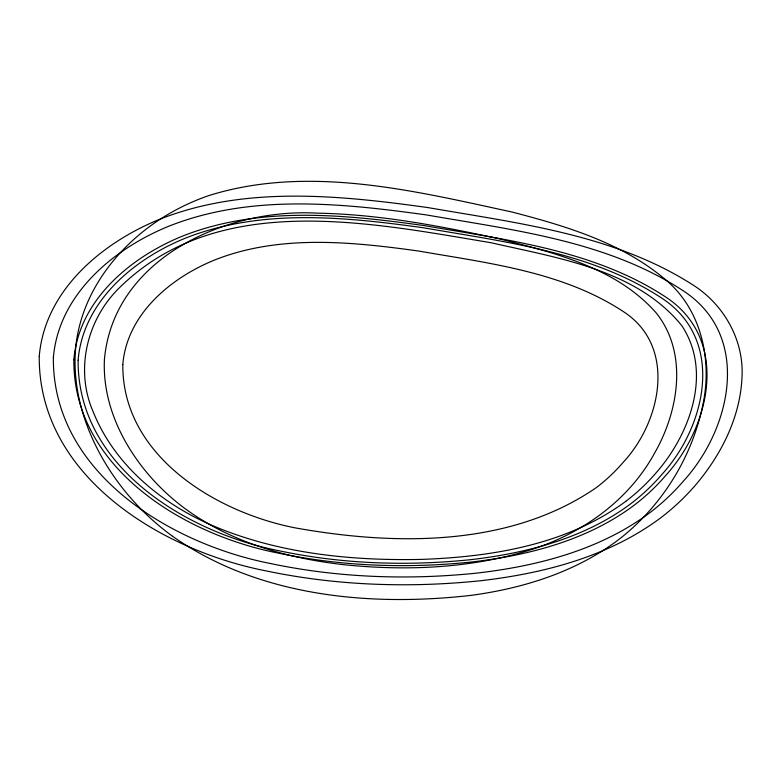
<?xml version="1.0" encoding="UTF-8"?>
<svg xmlns="http://www.w3.org/2000/svg" width="781" height="781" viewBox="0 0 781 781"><rect width="100%" height="100%" fill="white"/><g stroke="black" fill="none" stroke-linecap="round" stroke-linejoin="round"><path stroke-width="1.17" d="M625.757 501.363C566.947 544.718 491.825 557.019 420.432 559.43C350.689 560.797 279.334 553.544 214.482 526.414C162.243 504.38 114.485 465.183 93.076 411.528C74.664 369.286 87.199 318.619 120.059 287.154C218.573 190.73 369.794 222.614 491.249 242.764C557.566 258.023 636.691 269.601 681.94 325.872C712.594 372.605 690.14 433.748 656.489 472.378A198.55 198.55 0 0 1 625.757 501.363M172.494 536.225C258.394 596.635 369.501 606.935 471.246 595.347C524.578 588.122 578.008 571.272 620.924 537.845C662.073 505.151 691.546 457.93 702.48 406.501C712.819 361.105 701.758 308.944 664.348 278.71C621.149 242.5 565.737 225.992 512.141 212.061C413.696 190.701 308.593 164.635 209.298 195.426A222.644 222.644 0 0 0 171.888 212.149C123.886 239.084 84.377 285.905 76.392 341.522C69.45 394.014 90.235 446.644 122.139 487.617A252.878 252.878 0 0 0 150.626 518.379A251.004 251.004 0 0 0 172.494 536.225M104.429 359.406C102.174 405.271 124.433 449.055 155.077 481.936A222.78 222.78 0 0 0 182.549 506.742C229.126 541.965 287.105 558.376 344.441 564.761C403.787 570.765 464.675 568.714 522.294 552.284C576.583 537.24 627.016 503.462 654.468 453.341C678.494 411.509 688.452 353.539 656.343 313.093C617.166 268.352 556.238 253.308 500.865 239.191C440.377 225.982 379.049 214.219 316.949 213.145C226.187 208.019 113.528 258.277 104.429 359.406M39.245 356.448C38.328 476.019 160.925 550.312 265.569 570.784C336.035 585.662 408.902 588.122 480.452 580.761C543.976 573.391 608.711 556.648 660.697 517.832A228.042 228.042 0 0 0 695.988 484.532C721.214 454.698 739.949 417.737 741.95 378.199C744.371 341.932 725.393 306.826 695.568 286.666C616.326 234.671 519.17 223.483 427.822 207.561C339.452 195.299 245.459 185.556 160.359 219.012C102.418 242.325 44.654 290.19 39.245 356.448M53.362 357.815C52.483 472.583 170.151 543.888 270.587 563.54C338.222 577.813 408.16 580.185 476.84 573.108C537.806 566.049 599.945 549.97 649.831 512.717A218.875 218.875 0 0 0 683.717 480.754C731.221 428.447 752.123 335.879 683.307 290.844C607.257 240.939 513.996 230.2 426.328 214.912C341.512 203.138 251.287 193.786 169.604 225.904C113.997 248.28 58.555 294.222 53.362 357.815M73.844 359.797C73.023 467.594 183.545 534.565 277.88 553.026C341.395 566.43 407.096 568.656 471.587 562.017C528.854 555.379 587.224 540.286 634.084 505.287A205.579 205.579 0 0 0 665.9 475.278C710.525 426.143 730.147 339.198 665.519 296.897C594.087 250.018 506.498 239.933 424.151 225.582C344.489 214.521 259.751 205.735 183.027 235.901C130.798 256.92 78.725 300.07 73.844 359.797M78.12 360.217C77.309 466.55 186.337 532.622 279.393 550.83C342.058 564.058 406.872 566.245 470.494 559.694C526.99 553.153 584.569 538.265 630.784 503.735A202.806 202.806 0 0 0 662.181 474.126C706.2 425.655 725.559 339.891 661.8 298.157C591.334 251.921 504.926 241.973 423.692 227.808C345.104 216.903 261.518 208.234 185.829 237.99C134.303 258.726 82.932 301.29 78.12 360.217M122.802 364.542C122.109 455.674 215.546 512.287 295.296 527.897C394.971 545.724 509.788 547.315 596.42 487.539A173.792 173.792 0 0 0 623.326 462.167C661.068 421.613 677.352 346.1 623.004 311.365C562.613 271.739 488.564 263.217 418.948 251.082C351.606 241.729 279.969 234.31 215.107 259.8C170.951 277.577 126.932 314.05 122.802 364.542"/></g></svg>
